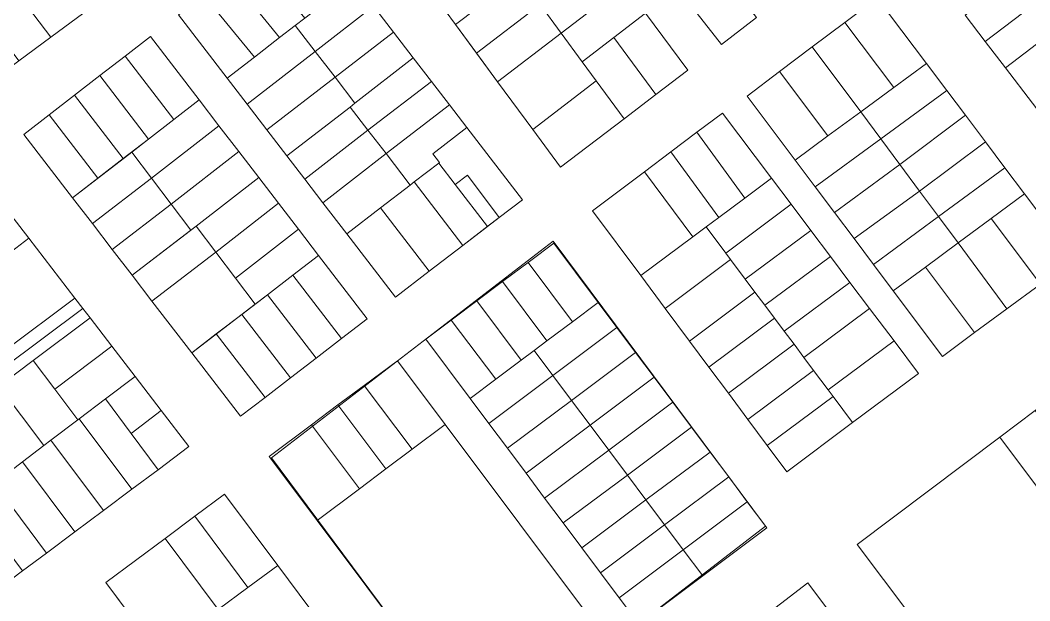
# Model space of a CAD drawing. Header units: metres. Extents: x 3873 to 16340, y -5213 to 3289.
# Drawn here: x 4429 to 4769.8, y 607.5 to 803.4 of the extents above; entities that cross this region are included whole.
import ezdxf

# ---------------------------------------------------------------- set-up
doc = ezdxf.new("R2010")
doc.units = ezdxf.units.M
doc.layers.add('CONTEXTO-MANZANAS', color=8, linetype='Continuous', lineweight=0, plot=False)
doc.layers.add('CONTEXTO-PARCELAS', color=9, linetype='Continuous', lineweight=0, plot=False)

msp = doc.modelspace()

# ---------------------------------------------------------------- linework, layer by layer
at = {"layer": 'CONTEXTO-MANZANAS'}
for points in [[(4387.16, 911.38), (4401.44, 892.54), (4416.16, 873.13), (4425.19, 861.23), (4434.25, 849.26), (4440.94, 840.42), (4447.66, 831.57), (4461.13, 813.76), (4450.57, 805.95), (4439.41, 797.7), (4428.57, 789.7), (4417.69, 781.67), (4404.6, 798.95), (4400.18, 804.77), (4393.52, 813.56), (4386.35, 823.04), (4372.72, 841.04), (4360.63, 856.98), (4343.72, 879.29), (4352.32, 885.67), (4364.03, 894.35), (4375.78, 903.07), (4387.16, 911.38)], [(4583.25, 883.18), (4597.47, 863.85), (4604.58, 854.18), (4611.69, 844.52), (4618.78, 834.87), (4625.9, 825.19), (4633, 815.54), (4640.11, 805.87), (4654.32, 786.56), (4643.59, 778.37), (4632.85, 770.18), (4611.39, 753.8), (4602.02, 766.54), (4590.17, 782.65), (4583.17, 792.17), (4575.95, 801.99), (4568.95, 811.51), (4561.83, 821.18), (4554.73, 830.84), (4540.51, 850.17), (4551.19, 858.43), (4561.88, 866.68), (4572.56, 874.93), (4583.25, 883.18)], [(4677.6, 804.32), (4665.72, 795.26), (4652.57, 812.1)], [(4718.29, 811.02), (4734.95, 788.85), (4741.8, 779.73), (4748.08, 771.37), (4754.85, 762.36), (4761.42, 753.61), (4767.99, 744.87), (4784.65, 722.69), (4773.38, 714.38), (4762.03, 706.01), (4751.15, 697.99), (4740.27, 689.97), (4723.72, 712.04), (4717.05, 720.93), (4710.46, 729.71), (4703.84, 738.54), (4697.32, 747.24), (4690.58, 756.22), (4674.37, 777.83), (4685.35, 786.13), (4696.33, 794.42), (4707.31, 802.72), (4718.29, 811.02)], [(4548.31, 808.17), (4555.02, 799.45), (4561.72, 790.73), (4567.81, 782.8), (4573.91, 774.87), (4579.83, 767.18), (4598.53, 742.84), (4587.03, 734), (4578.46, 727.42), (4567.08, 718.68), (4555.7, 709.94), (4539.26, 731.36), (4531.2, 741.84), (4525.11, 749.77), (4519.02, 757.7), (4512.32, 766.43), (4505.62, 775.15), (4498.92, 783.88), (4482.44, 805.26)], [(4807.13, 727.73), (4800.3, 736.67), (4793.46, 745.61), (4779.8, 763.48), (4761.58, 787.32), (4754.75, 796.26), (4747.92, 805.19)], [(4472.98, 797.95), (4489.43, 776.54), (4496.13, 767.81), (4502.83, 759.09), (4509.53, 750.36), (4516.23, 741.64), (4522.93, 732.91), (4529.74, 724.05), (4546.19, 702.63), (4537.53, 695.98), (4528.91, 689.36), (4520.29, 682.74), (4511.67, 676.12), (4503.36, 669.74), (4486.92, 691.15), (4473.52, 708.6), (4466.82, 717.33), (4460.12, 726.05), (4453.42, 734.77), (4446.72, 743.5), (4430.27, 764.91), (4438.81, 771.52), (4447.35, 778.13), (4455.9, 784.73), (4464.44, 791.34), (4472.98, 797.95)], [(4666.08, 772.11), (4682.64, 750.09), (4689.25, 741.3), (4695.86, 732.51), (4702.48, 723.72), (4709.09, 714.93), (4715.7, 706.14), (4723.96, 695.16), (4732.19, 684.21), (4709.98, 667.63), (4687.77, 651.04), (4681.2, 659.87), (4674.63, 668.69), (4668.06, 677.51), (4661.51, 686.32), (4654.95, 695.13), (4646.73, 706.16), (4638.48, 717.23), (4622.19, 739.11), (4639.72, 752.29), (4648.65, 759), (4657.46, 765.63), (4666.08, 772.11)], [(4425.91, 737.75), (4432, 729.82), (4447.53, 709.6), (4450.19, 706.14), (4452.63, 702.95), (4459.97, 693.39), (4467.82, 683.17), (4476.66, 671.67), (4486, 659.51), (4475.6, 651.73), (4466.72, 645.1), (4457.1, 637.92), (4447.47, 630.73), (4437.88, 623.57), (4429.85, 617.57), (4421.85, 611.6)], [(4608.92, 728.89), (4680.6, 632.65), (4585.55, 559.47), (4574.88, 573.78), (4568.15, 582.67), (4561.62, 591.58), (4553.28, 602.76), (4513.83, 655.68), (4608.92, 728.89)], [(4771.6, 671.67), (4783.6, 680.7), (4807.56, 698.73), (4854.81, 635.92), (4856.38, 635.67), (4858.25, 635.79), (4860.88, 635.1), (4862.72, 632.57), (4876.81, 614.2), (4880, 610.01), (4882.31, 606.98), (4882.47, 606.79), (4855, 585.79), (4843.06, 576.7), (4831.13, 567.57), (4823.13, 561.47), (4815.13, 555.35), (4806.5, 548.79), (4794.28, 539.48), (4783.28, 531.07), (4711.5, 626.45), (4759.63, 662.67), (4771.6, 671.67)], [(4498.03, 643.48), (4515.95, 619.42), (4569.69, 547.23), (4549.64, 532.3), (4529.61, 517.34), (4457.94, 613.59), (4477.98, 628.55), (4488, 636.02), (4498.03, 643.48)], [(4694.88, 613.48), (4766.72, 517.35), (4687.38, 456.48), (4671.5, 444.32), (4647.57, 476.35), (4599.66, 540.42), (4694.88, 613.48)]]:
    msp.add_lwpolyline(points, dxfattribs=at)
at = {"layer": 'CONTEXTO-PARCELAS'}
for points in [[(4508.07, 825.09), (4525.16, 804.17), (4521.84, 801.6), (4516.61, 797.56), (4499.53, 818.48), (4508.07, 825.09)], [(4508.07, 825.09), (4525.16, 804.17), (4521.84, 801.6), (4516.61, 797.56), (4499.53, 818.48), (4508.07, 825.09)], [(4568.95, 811.51), (4590.32, 828.01), (4597.43, 818.34), (4575.95, 801.99), (4568.95, 811.51)], [(4568.95, 811.51), (4590.32, 828.01), (4597.43, 818.34), (4575.95, 801.99), (4568.95, 811.51)], [(4568.95, 811.51), (4590.32, 828.01), (4597.43, 818.34), (4575.95, 801.99), (4568.95, 811.51)], [(4611.59, 799.09), (4604.53, 808.69), (4625.9, 825.19), (4633, 815.54), (4611.59, 799.09)], [(4611.59, 799.09), (4604.53, 808.69), (4625.9, 825.19), (4633, 815.54), (4611.59, 799.09)], [(4611.59, 799.09), (4604.53, 808.69), (4625.9, 825.19), (4633, 815.54), (4611.59, 799.09)], [(4439.41, 797.7), (4425.75, 815.71), (4436.95, 824.41), (4450.57, 805.95), (4439.41, 797.7)], [(4439.41, 797.7), (4425.75, 815.71), (4436.95, 824.41), (4450.57, 805.95), (4439.41, 797.7)], [(4499.53, 818.48), (4516.61, 797.56), (4508.07, 790.95), (4490.98, 811.87), (4499.53, 818.48)], [(4499.53, 818.48), (4516.61, 797.56), (4508.07, 790.95), (4490.98, 811.87), (4499.53, 818.48)], [(4575.95, 801.99), (4597.43, 818.34), (4604.53, 808.69), (4583.06, 792.32), (4575.95, 801.99)], [(4575.95, 801.99), (4597.43, 818.34), (4604.53, 808.69), (4583.06, 792.32), (4575.95, 801.99)], [(4575.95, 801.99), (4597.43, 818.34), (4604.53, 808.69), (4583.06, 792.32), (4575.95, 801.99)], [(4665.72, 795.26), (4652.57, 812.1), (4664.38, 821.2), (4677.6, 804.32), (4665.72, 795.26)], [(4665.72, 795.26), (4652.57, 812.1), (4664.38, 821.2), (4677.6, 804.32), (4665.72, 795.26)], [(4665.72, 795.26), (4652.57, 812.1), (4664.38, 821.2), (4677.6, 804.32), (4665.72, 795.26)], [(4773.82, 810.83), (4754.75, 796.26), (4747.92, 805.19), (4766.98, 819.77), (4773.82, 810.83)], [(4773.82, 810.83), (4754.75, 796.26), (4747.92, 805.19), (4766.98, 819.77), (4773.82, 810.83)], [(4428.55, 789.69), (4421.42, 799.34), (4415.28, 807.65), (4425.75, 815.71), (4439.41, 797.7), (4428.55, 789.69)], [(4428.55, 789.69), (4421.42, 799.34), (4415.28, 807.65), (4425.75, 815.71), (4439.41, 797.7), (4428.55, 789.69)], [(4541.61, 816.89), (4548.31, 808.17), (4528.57, 792.9), (4521.84, 801.6), (4525.16, 804.17), (4533.7, 810.77), (4541.61, 816.89)], [(4541.61, 816.89), (4548.31, 808.17), (4528.57, 792.9), (4521.84, 801.6), (4525.16, 804.17), (4533.7, 810.77), (4541.61, 816.89)], [(4640.11, 805.87), (4629.4, 797.65), (4618.7, 789.43), (4611.59, 799.09), (4633, 815.54), (4640.11, 805.87)], [(4640.11, 805.87), (4629.4, 797.65), (4618.7, 789.43), (4611.59, 799.09), (4633, 815.54), (4640.11, 805.87)], [(4640.11, 805.87), (4629.4, 797.65), (4618.7, 789.43), (4611.59, 799.09), (4633, 815.54), (4640.11, 805.87)], [(4490.98, 811.87), (4508.07, 790.95), (4498.92, 783.88), (4482.44, 805.26), (4490.98, 811.87)], [(4490.98, 811.87), (4508.07, 790.95), (4498.92, 783.88), (4482.44, 805.26), (4490.98, 811.87)], [(4734.95, 788.85), (4723.85, 780.69), (4707.31, 802.72), (4718.29, 811.02), (4734.95, 788.85)], [(4734.95, 788.85), (4723.85, 780.69), (4707.31, 802.72), (4718.29, 811.02), (4734.95, 788.85)], [(4734.95, 788.85), (4723.85, 780.69), (4707.31, 802.72), (4718.29, 811.02), (4734.95, 788.85)], [(4555.02, 799.45), (4535.29, 784.2), (4528.57, 792.9), (4548.31, 808.17), (4555.02, 799.45)], [(4555.02, 799.45), (4535.29, 784.2), (4528.57, 792.9), (4548.31, 808.17), (4555.02, 799.45)], [(4583.06, 792.32), (4604.53, 808.69), (4611.59, 799.09), (4590.17, 782.65), (4583.06, 792.32)], [(4583.06, 792.32), (4604.53, 808.69), (4611.59, 799.09), (4590.17, 782.65), (4583.06, 792.32)], [(4583.06, 792.32), (4604.53, 808.69), (4611.59, 799.09), (4590.17, 782.65), (4583.06, 792.32)], [(4780.65, 801.89), (4761.58, 787.32), (4754.75, 796.26), (4773.82, 810.83), (4780.65, 801.89)], [(4780.65, 801.89), (4761.58, 787.32), (4754.75, 796.26), (4773.82, 810.83), (4780.65, 801.89)], [(4643.59, 778.37), (4629.4, 797.65), (4640.11, 805.87), (4654.32, 786.56), (4643.59, 778.37)], [(4643.59, 778.37), (4629.4, 797.65), (4640.11, 805.87), (4654.32, 786.56), (4643.59, 778.37)], [(4643.59, 778.37), (4629.4, 797.65), (4640.11, 805.87), (4654.32, 786.56), (4643.59, 778.37)], [(4528.57, 792.9), (4505.62, 775.15), (4498.92, 783.88), (4508.07, 790.95), (4516.61, 797.56), (4521.84, 801.6), (4528.57, 792.9)], [(4528.57, 792.9), (4505.62, 775.15), (4498.92, 783.88), (4508.07, 790.95), (4516.61, 797.56), (4521.84, 801.6), (4528.57, 792.9)], [(4707.31, 802.72), (4723.85, 780.69), (4712.76, 772.54), (4696.33, 794.42), (4707.31, 802.72)], [(4707.31, 802.72), (4723.85, 780.69), (4712.76, 772.54), (4696.33, 794.42), (4707.31, 802.72)], [(4707.31, 802.72), (4723.85, 780.69), (4712.76, 772.54), (4696.33, 794.42), (4707.31, 802.72)], [(4472.98, 797.95), (4489.43, 776.54), (4480.89, 769.93), (4464.44, 791.34), (4472.98, 797.95)], [(4472.98, 797.95), (4489.43, 776.54), (4480.89, 769.93), (4464.44, 791.34), (4472.98, 797.95)], [(4472.98, 797.95), (4489.43, 776.54), (4480.89, 769.93), (4464.44, 791.34), (4472.98, 797.95)], [(4561.72, 790.73), (4542.02, 775.49), (4535.29, 784.2), (4555.02, 799.45), (4561.72, 790.73)], [(4561.72, 790.73), (4542.02, 775.49), (4535.29, 784.2), (4555.02, 799.45), (4561.72, 790.73)], [(4590.17, 782.65), (4611.59, 799.09), (4618.7, 789.43), (4623.43, 782.98), (4602.02, 766.54), (4590.17, 782.65)], [(4590.17, 782.65), (4611.59, 799.09), (4618.7, 789.43), (4623.43, 782.98), (4602.02, 766.54), (4590.17, 782.65)], [(4590.17, 782.65), (4611.59, 799.09), (4618.7, 789.43), (4623.43, 782.98), (4602.02, 766.54), (4590.17, 782.65)], [(4632.85, 770.18), (4623.43, 782.98), (4618.7, 789.43), (4629.4, 797.65), (4643.59, 778.37), (4632.85, 770.18)], [(4632.85, 770.18), (4623.43, 782.98), (4618.7, 789.43), (4629.4, 797.65), (4643.59, 778.37), (4632.85, 770.18)], [(4632.85, 770.18), (4623.43, 782.98), (4618.7, 789.43), (4629.4, 797.65), (4643.59, 778.37), (4632.85, 770.18)], [(4696.33, 794.42), (4712.76, 772.54), (4701.67, 764.38), (4685.35, 786.13), (4696.33, 794.42)], [(4696.33, 794.42), (4712.76, 772.54), (4701.67, 764.38), (4685.35, 786.13), (4696.33, 794.42)], [(4696.33, 794.42), (4712.76, 772.54), (4701.67, 764.38), (4685.35, 786.13), (4696.33, 794.42)], [(4464.44, 791.34), (4480.89, 769.93), (4472.34, 763.32), (4455.9, 784.73), (4464.44, 791.34)], [(4464.44, 791.34), (4480.89, 769.93), (4472.34, 763.32), (4455.9, 784.73), (4464.44, 791.34)], [(4464.44, 791.34), (4480.89, 769.93), (4472.34, 763.32), (4455.9, 784.73), (4464.44, 791.34)], [(4535.29, 784.2), (4512.32, 766.43), (4505.62, 775.15), (4528.57, 792.9), (4535.29, 784.2)], [(4535.29, 784.2), (4512.32, 766.43), (4505.62, 775.15), (4528.57, 792.9), (4535.29, 784.2)], [(4567.82, 782.8), (4546.41, 766.35), (4540.42, 774.14), (4542.02, 775.49), (4561.72, 790.73), (4567.82, 782.8)], [(4567.82, 782.8), (4546.41, 766.35), (4540.42, 774.14), (4542.02, 775.49), (4561.72, 790.73), (4567.82, 782.8)], [(4741.8, 779.73), (4719.5, 763.44), (4712.76, 772.54), (4723.85, 780.69), (4734.95, 788.85), (4741.8, 779.73)], [(4741.8, 779.73), (4719.5, 763.44), (4712.76, 772.54), (4723.85, 780.69), (4734.95, 788.85), (4741.8, 779.73)], [(4741.8, 779.73), (4719.5, 763.44), (4712.76, 772.54), (4723.85, 780.69), (4734.95, 788.85), (4741.8, 779.73)], [(4455.9, 784.73), (4472.34, 763.32), (4463.8, 756.71), (4447.35, 778.13), (4455.9, 784.73)], [(4455.9, 784.73), (4472.34, 763.32), (4463.8, 756.71), (4447.35, 778.13), (4455.9, 784.73)], [(4455.9, 784.73), (4472.34, 763.32), (4463.8, 756.71), (4447.35, 778.13), (4455.9, 784.73)], [(4540.42, 774.14), (4519.02, 757.7), (4512.32, 766.43), (4535.29, 784.2), (4542.02, 775.49), (4540.42, 774.14)], [(4540.42, 774.14), (4519.02, 757.7), (4512.32, 766.43), (4535.29, 784.2), (4542.02, 775.49), (4540.42, 774.14)], [(4685.35, 786.13), (4701.67, 764.38), (4690.58, 756.22), (4674.37, 777.83), (4685.35, 786.13)], [(4685.35, 786.13), (4701.67, 764.38), (4690.58, 756.22), (4674.37, 777.83), (4685.35, 786.13)], [(4685.35, 786.13), (4701.67, 764.38), (4690.58, 756.22), (4674.37, 777.83), (4685.35, 786.13)], [(4573.91, 774.87), (4552.51, 758.42), (4546.41, 766.35), (4567.82, 782.8), (4573.91, 774.87)], [(4573.91, 774.87), (4552.51, 758.42), (4546.41, 766.35), (4567.82, 782.8), (4573.91, 774.87)], [(4602.02, 766.54), (4623.43, 782.98), (4632.85, 770.18), (4611.39, 753.8), (4602.02, 766.54)], [(4602.02, 766.54), (4623.43, 782.98), (4632.85, 770.18), (4611.39, 753.8), (4602.02, 766.54)], [(4602.02, 766.54), (4623.43, 782.98), (4632.85, 770.18), (4611.39, 753.8), (4602.02, 766.54)], [(4447.35, 778.13), (4463.8, 756.71), (4455.26, 750.11), (4438.81, 771.52), (4447.35, 778.13)], [(4447.35, 778.13), (4463.8, 756.71), (4455.26, 750.11), (4438.81, 771.52), (4447.35, 778.13)], [(4447.35, 778.13), (4463.8, 756.71), (4455.26, 750.11), (4438.81, 771.52), (4447.35, 778.13)], [(4748.08, 771.37), (4725.92, 754.77), (4719.5, 763.44), (4741.8, 779.73), (4748.08, 771.37)], [(4748.08, 771.37), (4725.92, 754.77), (4719.5, 763.44), (4741.8, 779.73), (4748.08, 771.37)], [(4748.08, 771.37), (4725.92, 754.77), (4719.5, 763.44), (4741.8, 779.73), (4748.08, 771.37)], [(4489.43, 776.54), (4496.13, 767.81), (4473.37, 750.1), (4466.69, 758.94), (4472.34, 763.32), (4480.89, 769.93), (4489.43, 776.54)], [(4489.43, 776.54), (4496.13, 767.81), (4473.37, 750.1), (4466.69, 758.94), (4472.34, 763.32), (4480.89, 769.93), (4489.43, 776.54)], [(4489.43, 776.54), (4496.13, 767.81), (4473.37, 750.1), (4466.69, 758.94), (4472.34, 763.32), (4480.89, 769.93), (4489.43, 776.54)], [(4546.41, 766.35), (4525.11, 749.77), (4519.02, 757.7), (4540.42, 774.14), (4546.41, 766.35)], [(4546.41, 766.35), (4525.11, 749.77), (4519.02, 757.7), (4540.42, 774.14), (4546.41, 766.35)], [(4579.83, 767.18), (4568.33, 758.35), (4570.58, 755.41), (4570.28, 755.17), (4562.02, 748.84), (4560.67, 747.8), (4552.51, 758.42), (4573.91, 774.87), (4579.83, 767.18)], [(4579.83, 767.18), (4568.33, 758.35), (4570.58, 755.41), (4570.28, 755.17), (4562.02, 748.84), (4560.67, 747.8), (4552.51, 758.42), (4573.91, 774.87), (4579.83, 767.18)], [(4438.81, 771.52), (4455.26, 750.11), (4446.72, 743.5), (4430.27, 764.91), (4438.81, 771.52)], [(4438.81, 771.52), (4455.26, 750.11), (4446.72, 743.5), (4430.27, 764.91), (4438.81, 771.52)], [(4438.81, 771.52), (4455.26, 750.11), (4446.72, 743.5), (4430.27, 764.91), (4438.81, 771.52)], [(4666.08, 772.11), (4682.64, 750.09), (4673.59, 743.36), (4657.46, 765.63), (4666.08, 772.11)], [(4666.08, 772.11), (4682.64, 750.09), (4673.59, 743.36), (4657.46, 765.63), (4666.08, 772.11)], [(4666.08, 772.11), (4682.64, 750.09), (4673.59, 743.36), (4657.46, 765.63), (4666.08, 772.11)], [(4712.76, 772.54), (4719.5, 763.44), (4697.32, 747.24), (4690.58, 756.22), (4701.67, 764.38), (4712.76, 772.54)], [(4712.76, 772.54), (4719.5, 763.44), (4697.32, 747.24), (4690.58, 756.22), (4701.67, 764.38), (4712.76, 772.54)], [(4712.76, 772.54), (4719.5, 763.44), (4697.32, 747.24), (4690.58, 756.22), (4701.67, 764.38), (4712.76, 772.54)], [(4754.85, 762.36), (4732.61, 745.74), (4725.92, 754.77), (4748.08, 771.37), (4754.85, 762.36)], [(4754.85, 762.36), (4732.61, 745.74), (4725.92, 754.77), (4748.08, 771.37), (4754.85, 762.36)], [(4754.85, 762.36), (4732.61, 745.74), (4725.92, 754.77), (4748.08, 771.37), (4754.85, 762.36)], [(4473.37, 750.1), (4496.13, 767.81), (4502.83, 759.09), (4480, 741.32), (4473.37, 750.1)], [(4473.37, 750.1), (4496.13, 767.81), (4502.83, 759.09), (4480, 741.32), (4473.37, 750.1)], [(4473.37, 750.1), (4496.13, 767.81), (4502.83, 759.09), (4480, 741.32), (4473.37, 750.1)], [(4579.83, 767.18), (4598.53, 742.84), (4590.7, 736.82), (4579.98, 751.16), (4575.79, 748), (4570.28, 755.17), (4570.58, 755.41), (4568.33, 758.35), (4579.83, 767.18)], [(4579.83, 767.18), (4598.53, 742.84), (4590.7, 736.82), (4579.98, 751.16), (4575.79, 748), (4570.28, 755.17), (4570.58, 755.41), (4568.33, 758.35), (4579.83, 767.18)], [(4552.5, 758.42), (4531.2, 741.84), (4525.11, 749.77), (4546.41, 766.35), (4552.5, 758.42)], [(4552.5, 758.42), (4531.2, 741.84), (4525.11, 749.77), (4546.41, 766.35), (4552.5, 758.42)], [(4657.46, 765.63), (4673.59, 743.36), (4664.88, 736.87), (4648.65, 759), (4657.46, 765.63)], [(4657.46, 765.63), (4673.59, 743.36), (4664.88, 736.87), (4648.65, 759), (4657.46, 765.63)], [(4657.46, 765.63), (4673.59, 743.36), (4664.88, 736.87), (4648.65, 759), (4657.46, 765.63)], [(4697.32, 747.24), (4719.5, 763.44), (4725.92, 754.77), (4703.84, 738.54), (4697.32, 747.24)], [(4697.32, 747.24), (4719.5, 763.44), (4725.92, 754.77), (4703.84, 738.54), (4697.32, 747.24)], [(4697.32, 747.24), (4719.5, 763.44), (4725.92, 754.77), (4703.84, 738.54), (4697.32, 747.24)], [(4761.42, 753.61), (4738.95, 737.18), (4732.61, 745.74), (4754.85, 762.36), (4761.42, 753.61)], [(4761.42, 753.61), (4738.95, 737.18), (4732.61, 745.74), (4754.85, 762.36), (4761.42, 753.61)], [(4761.42, 753.61), (4738.95, 737.18), (4732.61, 745.74), (4754.85, 762.36), (4761.42, 753.61)], [(4446.72, 743.5), (4466.69, 758.94), (4473.37, 750.1), (4453.42, 734.77), (4446.72, 743.5)], [(4446.72, 743.5), (4466.69, 758.94), (4473.37, 750.1), (4453.42, 734.77), (4446.72, 743.5)], [(4446.72, 743.5), (4466.69, 758.94), (4473.37, 750.1), (4453.42, 734.77), (4446.72, 743.5)], [(4480, 741.32), (4502.83, 759.09), (4509.53, 750.36), (4488.43, 733.92), (4486.63, 732.54), (4480, 741.32)], [(4480, 741.32), (4502.83, 759.09), (4509.53, 750.36), (4488.43, 733.92), (4486.63, 732.54), (4480, 741.32)], [(4480, 741.32), (4502.83, 759.09), (4509.53, 750.36), (4488.43, 733.92), (4486.63, 732.54), (4480, 741.32)], [(4539.26, 731.36), (4531.2, 741.84), (4552.5, 758.42), (4560.67, 747.8), (4550.64, 740.1), (4539.26, 731.36)], [(4539.26, 731.36), (4531.2, 741.84), (4552.5, 758.42), (4560.67, 747.8), (4550.64, 740.1), (4539.26, 731.36)], [(4648.65, 759), (4664.88, 736.87), (4660.56, 733.66), (4656.01, 730.28), (4639.72, 752.29), (4648.65, 759)], [(4648.65, 759), (4664.88, 736.87), (4660.56, 733.66), (4656.01, 730.28), (4639.72, 752.29), (4648.65, 759)], [(4648.65, 759), (4664.88, 736.87), (4660.56, 733.66), (4656.01, 730.28), (4639.72, 752.29), (4648.65, 759)], [(4578.46, 727.42), (4562.02, 748.84), (4570.28, 755.17), (4575.79, 748), (4586.72, 733.77), (4578.46, 727.42)], [(4578.46, 727.42), (4562.02, 748.84), (4570.28, 755.17), (4575.79, 748), (4586.72, 733.77), (4578.46, 727.42)], [(4703.84, 738.54), (4725.92, 754.77), (4732.61, 745.74), (4710.46, 729.71), (4703.84, 738.54)], [(4703.84, 738.54), (4725.92, 754.77), (4732.61, 745.74), (4710.46, 729.71), (4703.84, 738.54)], [(4703.84, 738.54), (4725.92, 754.77), (4732.61, 745.74), (4710.46, 729.71), (4703.84, 738.54)], [(4767.99, 744.87), (4756.71, 736.5), (4745.64, 728.3), (4738.95, 737.18), (4761.42, 753.61), (4767.99, 744.87)], [(4767.99, 744.87), (4756.71, 736.5), (4745.64, 728.3), (4738.95, 737.18), (4761.42, 753.61), (4767.99, 744.87)], [(4767.99, 744.87), (4756.71, 736.5), (4745.64, 728.3), (4738.95, 737.18), (4761.42, 753.61), (4767.99, 744.87)], [(4453.42, 734.77), (4473.37, 750.1), (4480, 741.32), (4460.12, 726.05), (4453.42, 734.77)], [(4453.42, 734.77), (4473.37, 750.1), (4480, 741.32), (4460.12, 726.05), (4453.42, 734.77)], [(4453.42, 734.77), (4473.37, 750.1), (4480, 741.32), (4460.12, 726.05), (4453.42, 734.77)], [(4488.43, 733.92), (4509.53, 750.36), (4516.23, 741.64), (4495.06, 725.15), (4488.43, 733.92)], [(4488.43, 733.92), (4509.53, 750.36), (4516.23, 741.64), (4495.06, 725.15), (4488.43, 733.92)], [(4488.43, 733.92), (4509.53, 750.36), (4516.23, 741.64), (4495.06, 725.15), (4488.43, 733.92)], [(4579.98, 751.16), (4590.7, 736.82), (4586.72, 733.77), (4575.79, 748), (4579.98, 751.16)], [(4579.98, 751.16), (4590.7, 736.82), (4586.72, 733.77), (4575.79, 748), (4579.98, 751.16)], [(4639.72, 752.29), (4656.01, 730.28), (4638.48, 717.23), (4622.19, 739.11), (4639.72, 752.29)], [(4639.72, 752.29), (4656.01, 730.28), (4638.48, 717.23), (4622.19, 739.11), (4639.72, 752.29)], [(4639.72, 752.29), (4656.01, 730.28), (4638.48, 717.23), (4622.19, 739.11), (4639.72, 752.29)], [(4689.25, 741.3), (4667.15, 724.86), (4660.56, 733.66), (4664.88, 736.87), (4673.59, 743.36), (4682.64, 750.09), (4689.25, 741.3)], [(4689.25, 741.3), (4667.15, 724.86), (4660.56, 733.66), (4664.88, 736.87), (4673.59, 743.36), (4682.64, 750.09), (4689.25, 741.3)], [(4689.25, 741.3), (4667.15, 724.86), (4660.56, 733.66), (4664.88, 736.87), (4673.59, 743.36), (4682.64, 750.09), (4689.25, 741.3)], [(4567.08, 718.68), (4550.64, 740.1), (4560.67, 747.8), (4562.02, 748.84), (4578.46, 727.42), (4567.08, 718.68)], [(4567.08, 718.68), (4550.64, 740.1), (4560.67, 747.8), (4562.02, 748.84), (4578.46, 727.42), (4567.08, 718.68)], [(4710.46, 729.71), (4732.61, 745.74), (4738.95, 737.18), (4717.05, 720.93), (4710.46, 729.71)], [(4710.46, 729.71), (4732.61, 745.74), (4738.95, 737.18), (4717.05, 720.93), (4710.46, 729.71)], [(4710.46, 729.71), (4732.61, 745.74), (4738.95, 737.18), (4717.05, 720.93), (4710.46, 729.71)], [(4773.38, 714.38), (4756.71, 736.5), (4767.99, 744.87), (4784.65, 722.69), (4773.38, 714.38)], [(4773.38, 714.38), (4756.71, 736.5), (4767.99, 744.87), (4784.65, 722.69), (4773.38, 714.38)], [(4773.38, 714.38), (4756.71, 736.5), (4767.99, 744.87), (4784.65, 722.69), (4773.38, 714.38)], [(4460.12, 726.05), (4480, 741.32), (4486.63, 732.54), (4466.82, 717.33), (4460.12, 726.05)], [(4460.12, 726.05), (4480, 741.32), (4486.63, 732.54), (4466.82, 717.33), (4460.12, 726.05)], [(4460.12, 726.05), (4480, 741.32), (4486.63, 732.54), (4466.82, 717.33), (4460.12, 726.05)], [(4495.06, 725.15), (4516.23, 741.64), (4522.93, 732.91), (4501.69, 716.37), (4495.06, 725.15)], [(4495.06, 725.15), (4516.23, 741.64), (4522.93, 732.91), (4501.69, 716.37), (4495.06, 725.15)], [(4495.06, 725.15), (4516.23, 741.64), (4522.93, 732.91), (4501.69, 716.37), (4495.06, 725.15)], [(4555.7, 709.94), (4539.26, 731.36), (4550.64, 740.1), (4567.08, 718.68), (4555.7, 709.94)], [(4555.7, 709.94), (4539.26, 731.36), (4550.64, 740.1), (4567.08, 718.68), (4555.7, 709.94)], [(4695.86, 732.51), (4673.74, 716.05), (4668.79, 722.66), (4667.15, 724.86), (4689.25, 741.3), (4695.86, 732.51)], [(4695.86, 732.51), (4673.74, 716.05), (4668.79, 722.66), (4667.15, 724.86), (4689.25, 741.3), (4695.86, 732.51)], [(4695.86, 732.51), (4673.74, 716.05), (4668.79, 722.66), (4667.15, 724.86), (4689.25, 741.3), (4695.86, 732.51)], [(4417.2, 731.06), (4425.91, 737.75), (4432, 729.82), (4423.13, 723.1), (4417.2, 731.06)], [(4417.2, 731.06), (4425.91, 737.75), (4432, 729.82), (4423.13, 723.1), (4417.2, 731.06)], [(4717.05, 720.93), (4738.95, 737.18), (4745.64, 728.3), (4734.56, 720.09), (4723.72, 712.04), (4717.05, 720.93)], [(4717.05, 720.93), (4738.95, 737.18), (4745.64, 728.3), (4734.56, 720.09), (4723.72, 712.04), (4717.05, 720.93)], [(4717.05, 720.93), (4738.95, 737.18), (4745.64, 728.3), (4734.56, 720.09), (4723.72, 712.04), (4717.05, 720.93)], [(4762.03, 706.01), (4745.64, 728.3), (4756.71, 736.5), (4773.38, 714.38), (4762.03, 706.01)], [(4762.03, 706.01), (4745.64, 728.3), (4756.71, 736.5), (4773.38, 714.38), (4762.03, 706.01)], [(4762.03, 706.01), (4745.64, 728.3), (4756.71, 736.5), (4773.38, 714.38), (4762.03, 706.01)], [(4466.82, 717.33), (4488.43, 733.92), (4495.06, 725.15), (4473.52, 708.6), (4466.82, 717.33)], [(4466.82, 717.33), (4488.43, 733.92), (4495.06, 725.15), (4473.52, 708.6), (4466.82, 717.33)], [(4466.82, 717.33), (4488.43, 733.92), (4495.06, 725.15), (4473.52, 708.6), (4466.82, 717.33)], [(4501.69, 716.37), (4522.93, 732.91), (4529.74, 724.05), (4521.08, 717.39), (4512.46, 710.77), (4508.32, 707.59), (4501.69, 716.37)], [(4501.69, 716.37), (4522.93, 732.91), (4529.74, 724.05), (4521.08, 717.39), (4512.46, 710.77), (4508.32, 707.59), (4501.69, 716.37)], [(4501.69, 716.37), (4522.93, 732.91), (4529.74, 724.05), (4521.08, 717.39), (4512.46, 710.77), (4508.32, 707.59), (4501.69, 716.37)], [(4638.48, 717.23), (4656.01, 730.28), (4660.56, 733.66), (4667.15, 724.86), (4668.79, 722.66), (4646.73, 706.16), (4638.48, 717.23)], [(4638.48, 717.23), (4656.01, 730.28), (4660.56, 733.66), (4667.15, 724.86), (4668.79, 722.66), (4646.73, 706.16), (4638.48, 717.23)], [(4638.48, 717.23), (4656.01, 730.28), (4660.56, 733.66), (4667.15, 724.86), (4668.79, 722.66), (4646.73, 706.16), (4638.48, 717.23)], [(4389.63, 697.67), (4398.16, 704.14), (4406.72, 710.64), (4414.63, 716.64), (4423.13, 723.1), (4432, 729.82), (4447.53, 709.6), (4399.91, 674.07), (4384.38, 693.67), (4389.63, 697.67)], [(4389.63, 697.67), (4398.16, 704.14), (4406.72, 710.64), (4414.63, 716.64), (4423.13, 723.1), (4432, 729.82), (4447.53, 709.6), (4399.91, 674.07), (4384.38, 693.67), (4389.63, 697.67)], [(4702.48, 723.72), (4680.33, 707.24), (4677.04, 711.65), (4673.74, 716.05), (4695.86, 732.51), (4702.48, 723.72)], [(4702.48, 723.72), (4680.33, 707.24), (4677.04, 711.65), (4673.74, 716.05), (4695.86, 732.51), (4702.48, 723.72)], [(4702.48, 723.72), (4680.33, 707.24), (4677.04, 711.65), (4673.74, 716.05), (4695.86, 732.51), (4702.48, 723.72)], [(4609.13, 728.13), (4623.77, 708.58), (4624.11, 708.12), (4615.46, 701.65), (4600.48, 721.66), (4600.93, 722), (4609.13, 728.13)], [(4609.13, 728.13), (4623.77, 708.58), (4624.11, 708.12), (4615.46, 701.65), (4600.48, 721.66), (4600.93, 722), (4609.13, 728.13)], [(4751.15, 697.99), (4734.56, 720.09), (4745.64, 728.3), (4762.03, 706.01), (4751.15, 697.99)], [(4751.15, 697.99), (4734.56, 720.09), (4745.64, 728.3), (4762.03, 706.01), (4751.15, 697.99)], [(4751.15, 697.99), (4734.56, 720.09), (4745.64, 728.3), (4762.03, 706.01), (4751.15, 697.99)], [(4473.52, 708.6), (4495.06, 725.15), (4508.32, 707.59), (4486.92, 691.15), (4473.52, 708.6)], [(4473.52, 708.6), (4495.06, 725.15), (4508.32, 707.59), (4486.92, 691.15), (4473.52, 708.6)], [(4473.52, 708.6), (4495.06, 725.15), (4508.32, 707.59), (4486.92, 691.15), (4473.52, 708.6)], [(4537.53, 695.98), (4521.08, 717.39), (4529.74, 724.05), (4546.19, 702.63), (4537.53, 695.98)], [(4537.53, 695.98), (4521.08, 717.39), (4529.74, 724.05), (4546.19, 702.63), (4537.53, 695.98)], [(4537.53, 695.98), (4521.08, 717.39), (4529.74, 724.05), (4546.19, 702.63), (4537.53, 695.98)], [(4646.73, 706.16), (4668.79, 722.66), (4673.74, 716.05), (4677.04, 711.65), (4654.95, 695.13), (4646.73, 706.16)], [(4646.73, 706.16), (4668.79, 722.66), (4673.74, 716.05), (4677.04, 711.65), (4654.95, 695.13), (4646.73, 706.16)], [(4646.73, 706.16), (4668.79, 722.66), (4673.74, 716.05), (4677.04, 711.65), (4654.95, 695.13), (4646.73, 706.16)], [(4709.09, 714.93), (4686.93, 698.44), (4683.63, 702.84), (4680.33, 707.24), (4702.48, 723.72), (4709.09, 714.93)], [(4709.09, 714.93), (4686.93, 698.44), (4683.63, 702.84), (4680.33, 707.24), (4702.48, 723.72), (4709.09, 714.93)], [(4709.09, 714.93), (4686.93, 698.44), (4683.63, 702.84), (4680.33, 707.24), (4702.48, 723.72), (4709.09, 714.93)], [(4600.48, 721.66), (4615.46, 701.65), (4606.82, 695.18), (4591.83, 715.19), (4592.29, 715.53), (4600.48, 721.66)], [(4600.48, 721.66), (4615.46, 701.65), (4606.82, 695.18), (4591.83, 715.19), (4592.29, 715.53), (4600.48, 721.66)], [(4740.27, 689.97), (4723.72, 712.04), (4734.56, 720.09), (4751.15, 697.99), (4740.27, 689.97)], [(4740.27, 689.97), (4723.72, 712.04), (4734.56, 720.09), (4751.15, 697.99), (4740.27, 689.97)], [(4740.27, 689.97), (4723.72, 712.04), (4734.56, 720.09), (4751.15, 697.99), (4740.27, 689.97)], [(4528.91, 689.36), (4512.46, 710.77), (4521.08, 717.39), (4537.53, 695.98), (4528.91, 689.36)], [(4528.91, 689.36), (4512.46, 710.77), (4521.08, 717.39), (4537.53, 695.98), (4528.91, 689.36)], [(4528.91, 689.36), (4512.46, 710.77), (4521.08, 717.39), (4537.53, 695.98), (4528.91, 689.36)], [(4591.83, 715.19), (4606.82, 695.18), (4602.49, 691.94), (4598.17, 688.7), (4583.19, 708.72), (4591.83, 715.19)], [(4591.83, 715.19), (4606.82, 695.18), (4602.49, 691.94), (4598.17, 688.7), (4583.19, 708.72), (4591.83, 715.19)], [(4715.7, 706.14), (4693.52, 689.63), (4690.21, 694.05), (4686.93, 698.44), (4709.09, 714.93), (4715.7, 706.14)], [(4715.7, 706.14), (4693.52, 689.63), (4690.21, 694.05), (4686.93, 698.44), (4709.09, 714.93), (4715.7, 706.14)], [(4715.7, 706.14), (4693.52, 689.63), (4690.21, 694.05), (4686.93, 698.44), (4709.09, 714.93), (4715.7, 706.14)], [(4360.85, 675.82), (4372.69, 684.82), (4381.1, 691.2), (4384.38, 693.67), (4399.91, 674.07), (4447.53, 709.6), (4450.19, 706.14), (4354.13, 634.39), (4336.47, 657.35), (4360.85, 675.82)], [(4360.85, 675.82), (4372.69, 684.82), (4381.1, 691.2), (4384.38, 693.67), (4399.91, 674.07), (4447.53, 709.6), (4450.19, 706.14), (4354.13, 634.39), (4336.47, 657.35), (4360.85, 675.82)], [(4520.29, 682.74), (4503.84, 704.15), (4512.46, 710.77), (4528.91, 689.36), (4520.29, 682.74)], [(4520.29, 682.74), (4503.84, 704.15), (4512.46, 710.77), (4528.91, 689.36), (4520.29, 682.74)], [(4520.29, 682.74), (4503.84, 704.15), (4512.46, 710.77), (4528.91, 689.36), (4520.29, 682.74)], [(4654.95, 695.13), (4677.04, 711.65), (4680.33, 707.24), (4683.63, 702.84), (4661.51, 686.32), (4654.95, 695.13)], [(4654.95, 695.13), (4677.04, 711.65), (4680.33, 707.24), (4683.63, 702.84), (4661.51, 686.32), (4654.95, 695.13)], [(4654.95, 695.13), (4677.04, 711.65), (4680.33, 707.24), (4683.63, 702.84), (4661.51, 686.32), (4654.95, 695.13)], [(4410.44, 671.7), (4399.25, 663.29), (4388.07, 654.89), (4376.88, 646.48), (4356.57, 631.2), (4354.13, 634.39), (4450.19, 706.14), (4452.63, 702.95), (4433.41, 688.6), (4421.78, 679.92), (4410.44, 671.7)], [(4410.44, 671.7), (4399.25, 663.29), (4388.07, 654.89), (4376.88, 646.48), (4356.57, 631.2), (4354.13, 634.39), (4450.19, 706.14), (4452.63, 702.95), (4433.41, 688.6), (4421.78, 679.92), (4410.44, 671.7)], [(4583.19, 708.72), (4598.17, 688.7), (4589.53, 682.23), (4574.54, 702.24), (4575, 702.58), (4583.19, 708.72)], [(4583.19, 708.72), (4598.17, 688.7), (4589.53, 682.23), (4574.54, 702.24), (4575, 702.58), (4583.19, 708.72)], [(4630.4, 699.72), (4608.79, 683.53), (4602.49, 691.94), (4606.82, 695.18), (4615.46, 701.65), (4624.11, 708.12), (4630.4, 699.72)], [(4630.4, 699.72), (4608.79, 683.53), (4602.49, 691.94), (4606.82, 695.18), (4615.46, 701.65), (4624.11, 708.12), (4630.4, 699.72)], [(4723.96, 695.16), (4701.75, 678.63), (4696.8, 685.24), (4693.52, 689.63), (4715.7, 706.14), (4723.96, 695.16)], [(4723.96, 695.16), (4701.75, 678.63), (4696.8, 685.24), (4693.52, 689.63), (4715.7, 706.14), (4723.96, 695.16)], [(4723.96, 695.16), (4701.75, 678.63), (4696.8, 685.24), (4693.52, 689.63), (4715.7, 706.14), (4723.96, 695.16)], [(4433.41, 688.6), (4452.63, 702.95), (4459.97, 693.39), (4440.72, 678.92), (4433.41, 688.6)], [(4433.41, 688.6), (4452.63, 702.95), (4459.97, 693.39), (4440.72, 678.92), (4433.41, 688.6)], [(4511.67, 676.12), (4495.22, 697.53), (4503.84, 704.15), (4520.29, 682.74), (4511.67, 676.12)], [(4511.67, 676.12), (4495.22, 697.53), (4503.84, 704.15), (4520.29, 682.74), (4511.67, 676.12)], [(4511.67, 676.12), (4495.22, 697.53), (4503.84, 704.15), (4520.29, 682.74), (4511.67, 676.12)], [(4574.54, 702.24), (4589.53, 682.23), (4580.88, 675.76), (4565.9, 695.77), (4566.35, 696.11), (4574.54, 702.24)], [(4574.54, 702.24), (4589.53, 682.23), (4580.88, 675.76), (4565.9, 695.77), (4566.35, 696.11), (4574.54, 702.24)], [(4661.51, 686.32), (4683.63, 702.84), (4686.93, 698.44), (4690.21, 694.05), (4668.06, 677.51), (4661.51, 686.32)], [(4661.51, 686.32), (4683.63, 702.84), (4686.93, 698.44), (4690.21, 694.05), (4668.06, 677.51), (4661.51, 686.32)], [(4661.51, 686.32), (4683.63, 702.84), (4686.93, 698.44), (4690.21, 694.05), (4668.06, 677.51), (4661.51, 686.32)], [(4636.69, 691.31), (4615.08, 675.13), (4608.79, 683.53), (4630.4, 699.72), (4636.69, 691.31)], [(4636.69, 691.31), (4615.08, 675.13), (4608.79, 683.53), (4630.4, 699.72), (4636.69, 691.31)], [(4486.92, 691.15), (4495.22, 697.53), (4511.67, 676.12), (4503.36, 669.74), (4486.92, 691.15)], [(4486.92, 691.15), (4495.22, 697.53), (4511.67, 676.12), (4503.36, 669.74), (4486.92, 691.15)], [(4486.92, 691.15), (4495.22, 697.53), (4511.67, 676.12), (4503.36, 669.74), (4486.92, 691.15)], [(4709.98, 667.63), (4703.39, 676.43), (4701.75, 678.63), (4723.96, 695.16), (4732.19, 684.21), (4709.98, 667.63)], [(4709.98, 667.63), (4703.39, 676.43), (4701.75, 678.63), (4723.96, 695.16), (4732.19, 684.21), (4709.98, 667.63)], [(4709.98, 667.63), (4703.39, 676.43), (4701.75, 678.63), (4723.96, 695.16), (4732.19, 684.21), (4709.98, 667.63)], [(4467.82, 683.17), (4457.82, 675.6), (4448.94, 668.89), (4448.53, 668.57), (4440.72, 678.92), (4459.97, 693.39), (4467.82, 683.17)], [(4467.82, 683.17), (4457.82, 675.6), (4448.94, 668.89), (4448.53, 668.57), (4440.72, 678.92), (4459.97, 693.39), (4467.82, 683.17)], [(4608.79, 683.53), (4587.17, 667.35), (4580.88, 675.76), (4589.53, 682.23), (4598.17, 688.7), (4602.49, 691.94), (4608.79, 683.53)], [(4608.79, 683.53), (4587.17, 667.35), (4580.88, 675.76), (4589.53, 682.23), (4598.17, 688.7), (4602.49, 691.94), (4608.79, 683.53)], [(4668.06, 677.51), (4690.21, 694.05), (4693.51, 689.64), (4696.8, 685.24), (4674.63, 668.69), (4668.06, 677.51)], [(4668.06, 677.51), (4690.21, 694.05), (4693.51, 689.64), (4696.8, 685.24), (4674.63, 668.69), (4668.06, 677.51)], [(4668.06, 677.51), (4690.21, 694.05), (4693.51, 689.64), (4696.8, 685.24), (4674.63, 668.69), (4668.06, 677.51)], [(4437.03, 659.85), (4421.78, 679.92), (4433.41, 688.6), (4440.72, 678.92), (4448.53, 668.57), (4439.38, 661.64), (4437.03, 659.85)], [(4437.03, 659.85), (4421.78, 679.92), (4433.41, 688.6), (4440.72, 678.92), (4448.53, 668.57), (4439.38, 661.64), (4437.03, 659.85)], [(4556.34, 688.51), (4572.47, 666.97), (4561.36, 658.61), (4545.15, 680.18), (4556.34, 688.51)], [(4556.34, 688.51), (4572.47, 666.97), (4561.36, 658.61), (4545.15, 680.18), (4556.34, 688.51)], [(4642.99, 682.91), (4621.37, 666.72), (4615.08, 675.13), (4636.69, 691.31), (4642.99, 682.91)], [(4642.99, 682.91), (4621.37, 666.72), (4615.08, 675.13), (4636.69, 691.31), (4642.99, 682.91)], [(4674.63, 668.69), (4696.8, 685.24), (4701.75, 678.63), (4703.39, 676.43), (4681.2, 659.87), (4674.63, 668.69)], [(4674.63, 668.69), (4696.8, 685.24), (4701.75, 678.63), (4703.39, 676.43), (4681.2, 659.87), (4674.63, 668.69)], [(4674.63, 668.69), (4696.8, 685.24), (4701.75, 678.63), (4703.39, 676.43), (4681.2, 659.87), (4674.63, 668.69)], [(4457.82, 675.6), (4467.82, 683.17), (4476.66, 671.67), (4466.5, 663.98), (4457.82, 675.6)], [(4457.82, 675.6), (4467.82, 683.17), (4476.66, 671.67), (4466.5, 663.98), (4457.82, 675.6)], [(4608.79, 683.53), (4615.08, 675.13), (4593.47, 658.95), (4587.17, 667.35), (4608.79, 683.53)], [(4608.79, 683.53), (4615.08, 675.13), (4593.47, 658.95), (4587.17, 667.35), (4608.79, 683.53)], [(4649.28, 674.5), (4627.67, 658.32), (4621.37, 666.72), (4642.99, 682.91), (4649.28, 674.5)], [(4649.28, 674.5), (4627.67, 658.32), (4621.37, 666.72), (4642.99, 682.91), (4649.28, 674.5)], [(4425.85, 651.39), (4410.44, 671.7), (4421.78, 679.92), (4437.03, 659.85), (4429.82, 654.39), (4425.85, 651.39)], [(4425.85, 651.39), (4410.44, 671.7), (4421.78, 679.92), (4437.03, 659.85), (4429.82, 654.39), (4425.85, 651.39)], [(4545.15, 680.18), (4561.36, 658.61), (4552.47, 652), (4536.29, 673.57), (4545.15, 680.18)], [(4545.15, 680.18), (4561.36, 658.61), (4552.47, 652), (4536.29, 673.57), (4545.15, 680.18)], [(4466.72, 645.1), (4448.94, 668.89), (4457.82, 675.6), (4466.5, 663.98), (4475.6, 651.73), (4466.72, 645.1)], [(4466.72, 645.1), (4448.94, 668.89), (4457.82, 675.6), (4466.5, 663.98), (4475.6, 651.73), (4466.72, 645.1)], [(4621.37, 666.72), (4599.76, 650.54), (4593.47, 658.95), (4615.08, 675.13), (4621.37, 666.72)], [(4621.37, 666.72), (4599.76, 650.54), (4593.47, 658.95), (4615.08, 675.13), (4621.37, 666.72)], [(4681.2, 659.87), (4703.39, 676.43), (4709.98, 667.63), (4687.77, 651.04), (4681.2, 659.87)], [(4681.2, 659.87), (4703.39, 676.43), (4709.98, 667.63), (4687.77, 651.04), (4681.2, 659.87)], [(4681.2, 659.87), (4703.39, 676.43), (4709.98, 667.63), (4687.77, 651.04), (4681.2, 659.87)], [(4466.5, 663.98), (4476.66, 671.67), (4486, 659.51), (4475.6, 651.73), (4466.5, 663.98)], [(4466.5, 663.98), (4476.66, 671.67), (4486, 659.51), (4475.6, 651.73), (4466.5, 663.98)], [(4536.29, 673.57), (4552.47, 652), (4543.53, 645.3), (4527.35, 666.91), (4536.29, 673.57)], [(4536.29, 673.57), (4552.47, 652), (4543.53, 645.3), (4527.35, 666.91), (4536.29, 673.57)], [(4655.57, 666.09), (4633.96, 649.91), (4627.67, 658.32), (4649.28, 674.5), (4655.57, 666.09)], [(4655.57, 666.09), (4633.96, 649.91), (4627.67, 658.32), (4649.28, 674.5), (4655.57, 666.09)], [(4831.13, 567.57), (4798.31, 611.2), (4759.63, 662.67), (4771.6, 671.67), (4843.06, 576.7), (4831.13, 567.57)], [(4831.13, 567.57), (4798.31, 611.2), (4759.63, 662.67), (4771.6, 671.67), (4843.06, 576.7), (4831.13, 567.57)], [(4457.1, 637.92), (4439.38, 661.64), (4448.53, 668.57), (4448.94, 668.89), (4466.72, 645.1), (4457.1, 637.92)], [(4457.1, 637.92), (4439.38, 661.64), (4448.53, 668.57), (4448.94, 668.89), (4466.72, 645.1), (4457.1, 637.92)], [(4527.35, 666.91), (4543.53, 645.3), (4529.24, 634.6), (4513.06, 656.22), (4527.35, 666.91)], [(4527.35, 666.91), (4543.53, 645.3), (4529.24, 634.6), (4513.06, 656.22), (4527.35, 666.91)], [(4572.47, 666.97), (4622.82, 599.72), (4579.59, 567.36), (4529.24, 634.6), (4543.53, 645.3), (4552.47, 652), (4561.36, 658.61), (4572.47, 666.97)], [(4572.47, 666.97), (4622.82, 599.72), (4579.59, 567.36), (4529.24, 634.6), (4543.53, 645.3), (4552.47, 652), (4561.36, 658.61), (4572.47, 666.97)], [(4627.67, 658.32), (4606.05, 642.14), (4599.76, 650.54), (4621.37, 666.72), (4627.67, 658.32)], [(4627.67, 658.32), (4606.05, 642.14), (4599.76, 650.54), (4621.37, 666.72), (4627.67, 658.32)], [(4661.86, 657.69), (4640.25, 641.51), (4633.96, 649.91), (4655.57, 666.09), (4661.86, 657.69)], [(4661.86, 657.69), (4640.25, 641.51), (4633.96, 649.91), (4655.57, 666.09), (4661.86, 657.69)], [(4429.82, 654.39), (4437.03, 659.85), (4439.38, 661.64), (4457.1, 637.92), (4447.47, 630.73), (4429.82, 654.39)], [(4429.82, 654.39), (4437.03, 659.85), (4439.38, 661.64), (4457.1, 637.92), (4447.47, 630.73), (4429.82, 654.39)], [(4783.28, 531.07), (4711.5, 626.45), (4759.63, 662.67), (4798.31, 611.2), (4783.35, 599.67), (4773.72, 592.23), (4760.88, 582.35), (4794.28, 539.48), (4783.28, 531.07)], [(4783.28, 531.07), (4711.5, 626.45), (4759.63, 662.67), (4798.31, 611.2), (4783.35, 599.67), (4773.72, 592.23), (4760.88, 582.35), (4794.28, 539.48), (4783.28, 531.07)], [(4633.96, 649.91), (4612.34, 633.73), (4606.05, 642.14), (4627.67, 658.32), (4633.96, 649.91)], [(4633.96, 649.91), (4612.34, 633.73), (4606.05, 642.14), (4627.67, 658.32), (4633.96, 649.91)], [(4668.16, 649.28), (4646.54, 633.1), (4640.25, 641.51), (4661.86, 657.69), (4668.16, 649.28)], [(4668.16, 649.28), (4646.54, 633.1), (4640.25, 641.51), (4661.86, 657.69), (4668.16, 649.28)], [(4425.85, 651.39), (4429.82, 654.39), (4447.47, 630.73), (4437.88, 623.57), (4420.25, 647.17), (4425.85, 651.39)], [(4425.85, 651.39), (4429.82, 654.39), (4447.47, 630.73), (4437.88, 623.57), (4420.25, 647.17), (4425.85, 651.39)], [(4640.25, 641.51), (4618.64, 625.33), (4612.34, 633.73), (4633.96, 649.91), (4640.25, 641.51)], [(4640.25, 641.51), (4618.64, 625.33), (4612.34, 633.73), (4633.96, 649.91), (4640.25, 641.51)], [(4674.45, 640.88), (4652.84, 624.7), (4646.54, 633.1), (4668.16, 649.28), (4674.45, 640.88)], [(4674.45, 640.88), (4652.84, 624.7), (4646.54, 633.1), (4668.16, 649.28), (4674.45, 640.88)], [(4429.85, 617.57), (4412.28, 641.1), (4414.69, 642.95), (4420.25, 647.17), (4437.88, 623.57), (4429.85, 617.57)], [(4429.85, 617.57), (4412.28, 641.1), (4414.69, 642.95), (4420.25, 647.17), (4437.88, 623.57), (4429.85, 617.57)], [(4404.28, 635.1), (4412.28, 641.1), (4429.85, 617.57), (4421.85, 611.6), (4404.28, 635.1)], [(4404.28, 635.1), (4412.28, 641.1), (4429.85, 617.57), (4421.85, 611.6), (4404.28, 635.1)], [(4488, 636.02), (4498.03, 643.48), (4515.95, 619.42), (4505.92, 611.95), (4488, 636.02)], [(4488, 636.02), (4498.03, 643.48), (4515.95, 619.42), (4505.92, 611.95), (4488, 636.02)], [(4646.54, 633.1), (4624.93, 616.92), (4618.64, 625.33), (4640.25, 641.51), (4646.54, 633.1)], [(4646.54, 633.1), (4624.93, 616.92), (4618.64, 625.33), (4640.25, 641.51), (4646.54, 633.1)], [(4681.04, 632.07), (4659.43, 615.89), (4652.84, 624.7), (4674.45, 640.88), (4681.04, 632.07)], [(4681.04, 632.07), (4659.43, 615.89), (4652.84, 624.7), (4674.45, 640.88), (4681.04, 632.07)], [(4477.99, 628.52), (4488, 636.02), (4505.92, 611.95), (4495.89, 604.49), (4477.99, 628.52)], [(4477.99, 628.52), (4488, 636.02), (4505.92, 611.95), (4495.89, 604.49), (4477.99, 628.52)], [(4652.84, 624.7), (4631.22, 608.52), (4624.93, 616.92), (4646.54, 633.1), (4652.84, 624.7)], [(4652.84, 624.7), (4631.22, 608.52), (4624.93, 616.92), (4646.54, 633.1), (4652.84, 624.7)], [(4490.19, 570.28), (4457.94, 613.59), (4477.99, 628.52), (4495.89, 604.49), (4510.24, 585.21), (4490.19, 570.28)], [(4490.19, 570.28), (4457.94, 613.59), (4477.99, 628.52), (4495.89, 604.49), (4510.24, 585.21), (4490.19, 570.28)], [(4652.84, 624.7), (4659.43, 615.89), (4637.82, 599.71), (4631.22, 608.52), (4652.84, 624.7)], [(4652.84, 624.7), (4659.43, 615.89), (4637.82, 599.71), (4631.22, 608.52), (4652.84, 624.7)], [(4495.89, 604.49), (4505.92, 611.95), (4515.95, 619.42), (4569.69, 547.23), (4549.66, 532.27), (4543.09, 541.1), (4536.52, 549.92), (4529.95, 558.74), (4523.39, 567.56), (4516.81, 576.39), (4510.24, 585.21), (4495.89, 604.49)], [(4495.89, 604.49), (4505.92, 611.95), (4515.95, 619.42), (4569.69, 547.23), (4549.66, 532.27), (4543.09, 541.1), (4536.52, 549.92), (4529.95, 558.74), (4523.39, 567.56), (4516.81, 576.39), (4510.24, 585.21), (4495.89, 604.49)], [(4663.44, 488.54), (4647.57, 476.35), (4599.66, 540.42), (4694.88, 613.48), (4766.72, 517.35), (4687.38, 456.48), (4663.44, 488.54)], [(4663.44, 488.54), (4647.57, 476.35), (4599.66, 540.42), (4694.88, 613.48), (4766.72, 517.35), (4687.38, 456.48), (4663.44, 488.54)], [(4663.44, 488.54), (4647.57, 476.35), (4599.66, 540.42), (4694.88, 613.48), (4766.72, 517.35), (4687.38, 456.48), (4663.44, 488.54)]]:
    msp.add_lwpolyline(points, dxfattribs=at)

doc.saveas('drawing.dxf')
